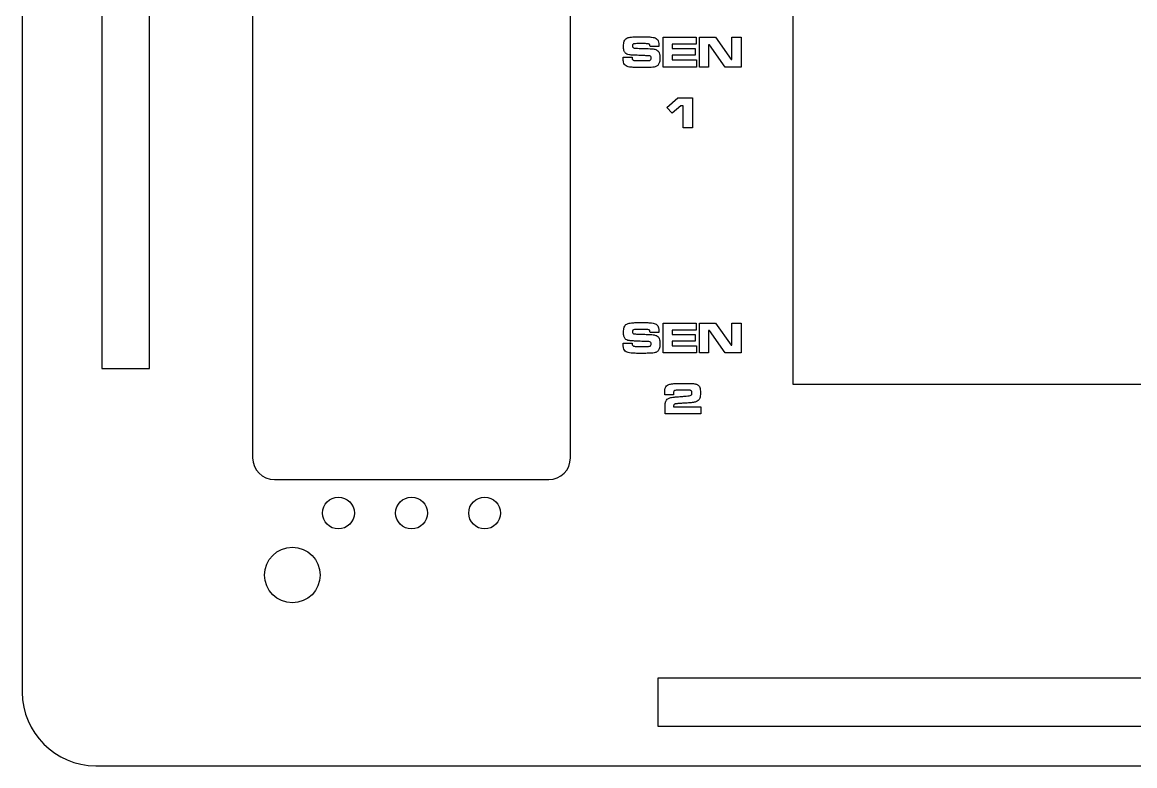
# Model space of a CAD drawing. Extents: x -139 to 87, y -93 to 92.
# Drawn here: x -139.1 to -69, y -90.3 to -43.5 of the extents above; entities that cross this region are included whole.
import ezdxf

# ---------------------------------------------------------------- set-up
doc = ezdxf.new("R2010")
doc.units = 0
doc.header["$MEASUREMENT"] = 0
doc.layers.add('LAYER_1', color=7, linetype='CONTINUOUS')

msp = doc.modelspace()

# ---------------------------------------------------------------- linework, layer by layer
at = {"layer": 'LAYER_1', "color": 250}
for points in [[(-90.5533, -66.2641), (-37.5533, -66.2641), (-37.5533, -27.2641), (-90.5533, -27.2641), (-90.5533, -66.2641)], [(-99.0534, -87.7642), (-39.0534, -87.7642), (-39.0534, -84.7642), (-99.0534, -84.7642), (-99.0534, -87.7642)]]:
    msp.add_lwpolyline(points, close=True, dxfattribs=at)
for centre, major_axis in [((-119.1533, -74.3641), (0, 1)), ((-114.5533, -74.3641), (0, 1)), ((-109.9533, -74.3641), (0, 1)), ((-122.0533, -78.2641), (0, 1.75))]:
    msp.add_ellipse(centre, major_axis=major_axis, ratio=1, dxfattribs=at)
for points, knots in [([(-134.4311, -0.2641), (-134.4311, -0.2641), (-3.6755, -0.2641), (-3.6755, -0.2641), (-3.6755, -0.2641), (-1.1332, -0.2641), (0.9467, -2.344), (0.9467, -4.8863), (0.9467, -4.8863), (0.9467, -4.8863), (0.9467, -85.6418), (0.9467, -85.6418), (0.9467, -85.6418), (0.9467, -88.1842), (-1.1332, -90.2641), (-3.6755, -90.2641), (-3.6755, -90.2641), (-3.6755, -90.2641), (-134.4311, -90.2641), (-134.4311, -90.2641), (-134.4311, -90.2641), (-136.9734, -90.2641), (-139.0533, -88.1842), (-139.0533, -85.6418), (-139.0533, -85.6418), (-139.0533, -85.6418), (-139.0533, -4.8863), (-139.0533, -4.8863), (-139.0533, -4.8863), (-139.0533, -2.344), (-136.9734, -0.2641), (-134.4311, -0.2641)], [0, 0, 0, 0, 0.1111111, 0.1111111, 0.1111111, 0.1111111, 0.2222222, 0.2222222, 0.2222222, 0.2222222, 0.3333333, 0.3333333, 0.3333333, 0.3333333, 0.4444444, 0.4444444, 0.4444444, 0.4444444, 0.5555556, 0.5555556, 0.5555556, 0.5555556, 0.6666667, 0.6666667, 0.6666667, 0.6666667, 0.7777778, 0.7777778, 0.7777778, 0.7777778, 1, 1, 1, 1]), ([(-123.186, -22.2641), (-123.186, -22.2641), (-105.9207, -22.2641), (-105.9207, -22.2641), (-105.9207, -22.2641), (-105.1686, -22.2641), (-104.5533, -22.8794), (-104.5533, -23.6315), (-104.5533, -23.6315), (-104.5533, -23.6315), (-104.5533, -70.8967), (-104.5533, -70.8967), (-104.5533, -70.8967), (-104.5533, -71.6488), (-105.1686, -72.2641), (-105.9207, -72.2641), (-105.9207, -72.2641), (-105.9207, -72.2641), (-123.186, -72.2641), (-123.186, -72.2641), (-123.186, -72.2641), (-123.938, -72.2641), (-124.5533, -71.6488), (-124.5533, -70.8967), (-124.5533, -70.8967), (-124.5533, -70.8967), (-124.5533, -23.6315), (-124.5533, -23.6315), (-124.5533, -23.6315), (-124.5533, -22.8794), (-123.938, -22.2641), (-123.186, -22.2641)], [0, 0, 0, 0, 0.1111111, 0.1111111, 0.1111111, 0.1111111, 0.2222222, 0.2222222, 0.2222222, 0.2222222, 0.3333333, 0.3333333, 0.3333333, 0.3333333, 0.4444444, 0.4444444, 0.4444444, 0.4444444, 0.5555556, 0.5555556, 0.5555556, 0.5555556, 0.6666667, 0.6666667, 0.6666667, 0.6666667, 0.7777778, 0.7777778, 0.7777778, 0.7777778, 1, 1, 1, 1]), ([(-134.0533, -65.2643), (-134.0533, -65.2643), (-134.0533, -25.2643), (-134.0533, -25.2643), (-134.0533, -25.2643), (-134.0533, -25.2643), (-131.0533, -25.2643), (-131.0533, -25.2643), (-131.0533, -25.2643), (-131.0533, -25.2643), (-131.0533, -65.2643), (-131.0533, -65.2643), (-131.0533, -65.2643), (-131.0533, -65.2643), (-134.0533, -65.2643), (-134.0533, -65.2643)], [0, 0, 0, 0, 0.2, 0.2, 0.2, 0.2, 0.4, 0.4, 0.4, 0.4, 0.6, 0.6, 0.6, 0.6, 1, 1, 1, 1]), ([(-101.2278, -45.6837), (-101.2278, -45.6837), (-101.2278, -45.774), (-101.2278, -45.774), (-101.2278, -45.774), (-101.2283, -45.8624), (-101.2226, -45.9363), (-101.2109, -45.9951), (-101.2109, -45.9951), (-101.199, -46.0534), (-101.1797, -46.1014), (-101.1523, -46.139), (-101.1523, -46.139), (-101.125, -46.1766), (-101.0878, -46.2086), (-101.0411, -46.234), (-101.0411, -46.234), (-101.0076, -46.2528), (-100.9666, -46.2688), (-100.9171, -46.282), (-100.9171, -46.282), (-100.8676, -46.2952), (-100.8069, -46.3055), (-100.7347, -46.3135), (-100.7347, -46.3135), (-100.662, -46.321), (-100.5744, -46.3272), (-100.4721, -46.3304), (-100.4721, -46.3304), (-100.3694, -46.3337), (-100.2477, -46.3356), (-100.1077, -46.3356), (-100.1077, -46.3356), (-99.9624, -46.3356), (-99.8375, -46.3347), (-99.7329, -46.3323), (-99.7329, -46.3323), (-99.6278, -46.33), (-99.5391, -46.3262), (-99.4674, -46.321), (-99.4674, -46.321), (-99.3953, -46.3159), (-99.3359, -46.3093), (-99.2892, -46.3013), (-99.2892, -46.3013), (-99.243, -46.2928), (-99.2053, -46.2825), (-99.177, -46.2707), (-99.177, -46.2707), (-99.1157, -46.2467), (-99.0663, -46.2114), (-99.0285, -46.1653), (-99.0285, -46.1653), (-98.9908, -46.1193), (-98.963, -46.06), (-98.9455, -45.9866), (-98.9455, -45.9866), (-98.9281, -45.9132), (-98.9192, -45.8234), (-98.9197, -45.7176), (-98.9197, -45.7176), (-98.9192, -45.6277), (-98.9253, -45.5525), (-98.938, -45.4908), (-98.938, -45.4908), (-98.9502, -45.4297), (-98.9706, -45.3789), (-98.9983, -45.3384), (-98.9983, -45.3384), (-99.0262, -45.298), (-99.063, -45.2646), (-99.1092, -45.2378), (-99.1092, -45.2378), (-99.1322, -45.2237), (-99.1577, -45.2114), (-99.1851, -45.2016), (-99.1851, -45.2016), (-99.2128, -45.1912), (-99.2463, -45.1828), (-99.2859, -45.1752), (-99.2859, -45.1752), (-99.3256, -45.1682), (-99.375, -45.1621), (-99.4339, -45.1569), (-99.4339, -45.1569), (-99.4934, -45.1522), (-99.5659, -45.1475), (-99.6522, -45.1437), (-99.6522, -45.1437), (-99.7385, -45.1399), (-99.8423, -45.1367), (-99.9634, -45.1334), (-99.9634, -45.1334), (-100.0662, -45.1305), (-100.1539, -45.1277), (-100.226, -45.1254), (-100.226, -45.1254), (-100.2981, -45.1225), (-100.3575, -45.1202), (-100.4046, -45.1174), (-100.4046, -45.1174), (-100.4518, -45.115), (-100.4886, -45.1122), (-100.5155, -45.1089), (-100.5155, -45.1089), (-100.5424, -45.1061), (-100.5621, -45.1028), (-100.5744, -45.0995), (-100.5744, -45.0995), (-100.6013, -45.091), (-100.621, -45.0774), (-100.6343, -45.0576), (-100.6343, -45.0576), (-100.647, -45.0384), (-100.6536, -45.0115), (-100.6536, -44.9781), (-100.6536, -44.9781), (-100.6541, -44.9504), (-100.6517, -44.9278), (-100.6456, -44.9095), (-100.6456, -44.9095), (-100.6399, -44.8911), (-100.6276, -44.8765), (-100.6088, -44.8657), (-100.6088, -44.8657), (-100.59, -44.8549), (-100.5617, -44.8464), (-100.5235, -44.8413), (-100.5235, -44.8413), (-100.4853, -44.8361), (-100.4344, -44.8323), (-100.3703, -44.8309), (-100.3703, -44.8309), (-100.3066, -44.829), (-100.2264, -44.8286), (-100.1303, -44.8286), (-100.1303, -44.8286), (-100.044, -44.8286), (-99.9715, -44.8286), (-99.912, -44.8295), (-99.912, -44.8295), (-99.8526, -44.83), (-99.8036, -44.8309), (-99.7649, -44.8328), (-99.7649, -44.8328), (-99.7267, -44.8347), (-99.6961, -44.837), (-99.673, -44.8399), (-99.673, -44.8399), (-99.6503, -44.8431), (-99.6325, -44.8474), (-99.6193, -44.8526), (-99.6193, -44.8526), (-99.6065, -44.8573), (-99.5957, -44.8634), (-99.5872, -44.8709), (-99.5872, -44.8709), (-99.5769, -44.8798), (-99.5688, -44.8897), (-99.5631, -44.9005), (-99.5631, -44.9005), (-99.557, -44.9118), (-99.5528, -44.9264), (-99.55, -44.9443), (-99.55, -44.9443), (-99.5471, -44.9626), (-99.5457, -44.9871), (-99.5448, -45.0177), (-99.5448, -45.0177), (-99.5448, -45.0177), (-98.9903, -45.0177), (-98.9903, -45.0177), (-98.9903, -45.0177), (-98.9889, -44.9984), (-98.988, -44.981), (-98.988, -44.9645), (-98.988, -44.9645), (-98.9875, -44.9476), (-98.9875, -44.9363), (-98.9875, -44.9302), (-98.9875, -44.9302), (-98.9875, -44.8535), (-98.9932, -44.7876), (-99.005, -44.7331), (-99.005, -44.7331), (-99.0172, -44.6785), (-99.0356, -44.6324), (-99.0611, -44.5948), (-99.0611, -44.5948), (-99.0865, -44.5572), (-99.1195, -44.5261), (-99.1601, -44.5012), (-99.1601, -44.5012), (-99.1931, -44.4814), (-99.2327, -44.465), (-99.2775, -44.4513), (-99.2775, -44.4513), (-99.3227, -44.4382), (-99.3783, -44.4273), (-99.4435, -44.4193), (-99.4435, -44.4193), (-99.5089, -44.4114), (-99.5886, -44.4057), (-99.6829, -44.4019), (-99.6829, -44.4019), (-99.7767, -44.3982), (-99.8889, -44.3968), (-100.02, -44.3968), (-100.02, -44.3968), (-100.1558, -44.3968), (-100.2726, -44.3977), (-100.3708, -44.3991), (-100.3708, -44.3991), (-100.4693, -44.401), (-100.5527, -44.4038), (-100.6215, -44.4076), (-100.6215, -44.4076), (-100.6904, -44.4118), (-100.7488, -44.4175), (-100.7959, -44.425), (-100.7959, -44.425), (-100.8435, -44.432), (-100.8846, -44.4415), (-100.9185, -44.4523), (-100.9185, -44.4523), (-100.9525, -44.4636), (-100.9841, -44.4767), (-101.0128, -44.4927), (-101.0128, -44.4927), (-101.0793, -44.5289), (-101.1288, -44.5906), (-101.1618, -44.6766), (-101.1618, -44.6766), (-101.1943, -44.7627), (-101.2109, -44.8751), (-101.2109, -45.0148), (-101.2109, -45.0148), (-101.2109, -45.1089), (-101.2024, -45.1875), (-101.1849, -45.2514), (-101.1849, -45.2514), (-101.168, -45.3154), (-101.1415, -45.3681), (-101.1061, -45.4099), (-101.1061, -45.4099), (-101.0784, -45.4419), (-101.0435, -45.4678), (-101.002, -45.488), (-101.002, -45.488), (-100.96, -45.5082), (-100.9077, -45.5238), (-100.8445, -45.5341), (-100.8445, -45.5341), (-100.7818, -45.5445), (-100.705, -45.5511), (-100.614, -45.5539), (-100.614, -45.5539), (-100.5933, -45.5539), (-100.5603, -45.5548), (-100.5145, -45.5567), (-100.5145, -45.5567), (-100.4688, -45.5581), (-100.4151, -45.5605), (-100.3533, -45.5633), (-100.3533, -45.5633), (-100.2911, -45.5666), (-100.2255, -45.5699), (-100.1558, -45.5736), (-100.1558, -45.5736), (-100.0878, -45.5765), (-100.0242, -45.5793), (-99.9638, -45.5816), (-99.9638, -45.5816), (-99.9031, -45.5844), (-99.8507, -45.5863), (-99.8055, -45.5882), (-99.8055, -45.5882), (-99.7607, -45.5896), (-99.7272, -45.5906), (-99.7059, -45.5906), (-99.7059, -45.5906), (-99.6452, -45.591), (-99.598, -45.5957), (-99.565, -45.6042), (-99.565, -45.6042), (-99.5316, -45.6127), (-99.5085, -45.6268), (-99.4953, -45.6475), (-99.4953, -45.6475), (-99.4825, -45.6682), (-99.4764, -45.6973), (-99.4768, -45.7345), (-99.4768, -45.7345), (-99.4768, -45.7735), (-99.4816, -45.8046), (-99.492, -45.8272), (-99.492, -45.8272), (-99.5023, -45.8497), (-99.5179, -45.8662), (-99.5391, -45.8756), (-99.5391, -45.8756), (-99.5495, -45.8803), (-99.5612, -45.8841), (-99.5755, -45.8869), (-99.5755, -45.8869), (-99.5896, -45.8902), (-99.6084, -45.8925), (-99.632, -45.8944), (-99.632, -45.8944), (-99.6555, -45.8963), (-99.6867, -45.8977), (-99.7258, -45.8987), (-99.7258, -45.8987), (-99.7645, -45.8996), (-99.814, -45.9001), (-99.8738, -45.9005), (-99.8738, -45.9005), (-99.9337, -45.901), (-100.0067, -45.901), (-100.0935, -45.901), (-100.0935, -45.901), (-100.1741, -45.901), (-100.2421, -45.9005), (-100.2977, -45.9001), (-100.2977, -45.9001), (-100.3537, -45.8996), (-100.3995, -45.8987), (-100.4358, -45.8968), (-100.4358, -45.8968), (-100.4726, -45.8954), (-100.5018, -45.893), (-100.5239, -45.8902), (-100.5239, -45.8902), (-100.5466, -45.8869), (-100.5645, -45.8831), (-100.5781, -45.8784), (-100.5781, -45.8784), (-100.5919, -45.8737), (-100.6036, -45.8681), (-100.614, -45.8615), (-100.614, -45.8615), (-100.6291, -45.8526), (-100.6404, -45.8413), (-100.6489, -45.8281), (-100.6489, -45.8281), (-100.6569, -45.8145), (-100.6625, -45.7966), (-100.6658, -45.7735), (-100.6658, -45.7735), (-100.6691, -45.751), (-100.6705, -45.7209), (-100.6705, -45.6837), (-100.6705, -45.6837), (-100.6705, -45.6837), (-101.2278, -45.6837), (-101.2278, -45.6837)], [0, 0, 0, 0, 0.0111111, 0.0111111, 0.0111111, 0.0111111, 0.0222222, 0.0222222, 0.0222222, 0.0222222, 0.0333333, 0.0333333, 0.0333333, 0.0333333, 0.0444444, 0.0444444, 0.0444444, 0.0444444, 0.0555556, 0.0555556, 0.0555556, 0.0555556, 0.0666667, 0.0666667, 0.0666667, 0.0666667, 0.0777778, 0.0777778, 0.0777778, 0.0777778, 0.0888889, 0.0888889, 0.0888889, 0.0888889, 0.1, 0.1, 0.1, 0.1, 0.1111111, 0.1111111, 0.1111111, 0.1111111, 0.1222222, 0.1222222, 0.1222222, 0.1222222, 0.1333333, 0.1333333, 0.1333333, 0.1333333, 0.1444444, 0.1444444, 0.1444444, 0.1444444, 0.1555556, 0.1555556, 0.1555556, 0.1555556, 0.1666667, 0.1666667, 0.1666667, 0.1666667, 0.1777778, 0.1777778, 0.1777778, 0.1777778, 0.1888889, 0.1888889, 0.1888889, 0.1888889, 0.2, 0.2, 0.2, 0.2, 0.2111111, 0.2111111, 0.2111111, 0.2111111, 0.2222222, 0.2222222, 0.2222222, 0.2222222, 0.2333333, 0.2333333, 0.2333333, 0.2333333, 0.2444444, 0.2444444, 0.2444444, 0.2444444, 0.2555556, 0.2555556, 0.2555556, 0.2555556, 0.2666667, 0.2666667, 0.2666667, 0.2666667, 0.2777778, 0.2777778, 0.2777778, 0.2777778, 0.2888889, 0.2888889, 0.2888889, 0.2888889, 0.3, 0.3, 0.3, 0.3, 0.3111111, 0.3111111, 0.3111111, 0.3111111, 0.3222222, 0.3222222, 0.3222222, 0.3222222, 0.3333333, 0.3333333, 0.3333333, 0.3333333, 0.3444444, 0.3444444, 0.3444444, 0.3444444, 0.3555556, 0.3555556, 0.3555556, 0.3555556, 0.3666667, 0.3666667, 0.3666667, 0.3666667, 0.3777778, 0.3777778, 0.3777778, 0.3777778, 0.3888889, 0.3888889, 0.3888889, 0.3888889, 0.4, 0.4, 0.4, 0.4, 0.4111111, 0.4111111, 0.4111111, 0.4111111, 0.4222222, 0.4222222, 0.4222222, 0.4222222, 0.4333333, 0.4333333, 0.4333333, 0.4333333, 0.4444444, 0.4444444, 0.4444444, 0.4444444, 0.4555556, 0.4555556, 0.4555556, 0.4555556, 0.4666667, 0.4666667, 0.4666667, 0.4666667, 0.4777778, 0.4777778, 0.4777778, 0.4777778, 0.4888889, 0.4888889, 0.4888889, 0.4888889, 0.5, 0.5, 0.5, 0.5, 0.5111111, 0.5111111, 0.5111111, 0.5111111, 0.5222222, 0.5222222, 0.5222222, 0.5222222, 0.5333333, 0.5333333, 0.5333333, 0.5333333, 0.5444444, 0.5444444, 0.5444444, 0.5444444, 0.5555556, 0.5555556, 0.5555556, 0.5555556, 0.5666667, 0.5666667, 0.5666667, 0.5666667, 0.5777778, 0.5777778, 0.5777778, 0.5777778, 0.5888889, 0.5888889, 0.5888889, 0.5888889, 0.6, 0.6, 0.6, 0.6, 0.6111111, 0.6111111, 0.6111111, 0.6111111, 0.6222222, 0.6222222, 0.6222222, 0.6222222, 0.6333333, 0.6333333, 0.6333333, 0.6333333, 0.6444444, 0.6444444, 0.6444444, 0.6444444, 0.6555556, 0.6555556, 0.6555556, 0.6555556, 0.6666667, 0.6666667, 0.6666667, 0.6666667, 0.6777778, 0.6777778, 0.6777778, 0.6777778, 0.6888889, 0.6888889, 0.6888889, 0.6888889, 0.7, 0.7, 0.7, 0.7, 0.7111111, 0.7111111, 0.7111111, 0.7111111, 0.7222222, 0.7222222, 0.7222222, 0.7222222, 0.7333333, 0.7333333, 0.7333333, 0.7333333, 0.7444444, 0.7444444, 0.7444444, 0.7444444, 0.7555556, 0.7555556, 0.7555556, 0.7555556, 0.7666667, 0.7666667, 0.7666667, 0.7666667, 0.7777778, 0.7777778, 0.7777778, 0.7777778, 0.7888889, 0.7888889, 0.7888889, 0.7888889, 0.8, 0.8, 0.8, 0.8, 0.8111111, 0.8111111, 0.8111111, 0.8111111, 0.8222222, 0.8222222, 0.8222222, 0.8222222, 0.8333333, 0.8333333, 0.8333333, 0.8333333, 0.8444444, 0.8444444, 0.8444444, 0.8444444, 0.8555556, 0.8555556, 0.8555556, 0.8555556, 0.8666667, 0.8666667, 0.8666667, 0.8666667, 0.8777778, 0.8777778, 0.8777778, 0.8777778, 0.8888889, 0.8888889, 0.8888889, 0.8888889, 0.9, 0.9, 0.9, 0.9, 0.9111111, 0.9111111, 0.9111111, 0.9111111, 0.9222222, 0.9222222, 0.9222222, 0.9222222, 0.9333333, 0.9333333, 0.9333333, 0.9333333, 0.9444444, 0.9444444, 0.9444444, 0.9444444, 0.9555556, 0.9555556, 0.9555556, 0.9555556, 0.9666667, 0.9666667, 0.9666667, 0.9666667, 0.9777778, 0.9777778, 0.9777778, 0.9777778, 1, 1, 1, 1]), ([(-98.7188, -44.425), (-98.7188, -44.425), (-98.7188, -46.3074), (-98.7188, -46.3074), (-98.7188, -46.3074), (-98.7188, -46.3074), (-96.6199, -46.3074), (-96.6199, -46.3074), (-96.6199, -46.3074), (-96.6199, -46.3074), (-96.6199, -45.8558), (-96.6199, -45.8558), (-96.6199, -45.8558), (-96.6199, -45.8558), (-98.153, -45.8558), (-98.153, -45.8558), (-98.153, -45.8558), (-98.153, -45.8558), (-98.153, -45.5567), (-98.153, -45.5567), (-98.153, -45.5567), (-98.153, -45.5567), (-96.7076, -45.5567), (-96.7076, -45.5567), (-96.7076, -45.5567), (-96.7076, -45.5567), (-96.7076, -45.1418), (-96.7076, -45.1418), (-96.7076, -45.1418), (-96.7076, -45.1418), (-98.153, -45.1418), (-98.153, -45.1418), (-98.153, -45.1418), (-98.153, -45.1418), (-98.153, -44.8681), (-98.153, -44.8681), (-98.153, -44.8681), (-98.153, -44.8681), (-96.6312, -44.8681), (-96.6312, -44.8681), (-96.6312, -44.8681), (-96.6312, -44.8681), (-96.6312, -44.425), (-96.6312, -44.425), (-96.6312, -44.425), (-96.6312, -44.425), (-98.7188, -44.425), (-98.7188, -44.425)], [0, 0, 0, 0, 0.0769231, 0.0769231, 0.0769231, 0.0769231, 0.1538462, 0.1538462, 0.1538462, 0.1538462, 0.2307692, 0.2307692, 0.2307692, 0.2307692, 0.3076923, 0.3076923, 0.3076923, 0.3076923, 0.3846154, 0.3846154, 0.3846154, 0.3846154, 0.4615385, 0.4615385, 0.4615385, 0.4615385, 0.5384615, 0.5384615, 0.5384615, 0.5384615, 0.6153846, 0.6153846, 0.6153846, 0.6153846, 0.6923077, 0.6923077, 0.6923077, 0.6923077, 0.7692308, 0.7692308, 0.7692308, 0.7692308, 0.8461538, 0.8461538, 0.8461538, 0.8461538, 1, 1, 1, 1]), ([(-96.4389, -44.425), (-96.4389, -44.425), (-96.4389, -46.3074), (-96.4389, -46.3074), (-96.4389, -46.3074), (-96.4389, -46.3074), (-95.8533, -46.3074), (-95.8533, -46.3074), (-95.8533, -46.3074), (-95.8533, -46.3074), (-95.8675, -44.9048), (-95.8675, -44.9048), (-95.8675, -44.9048), (-95.8675, -44.9048), (-95.8052, -44.9048), (-95.8052, -44.9048), (-95.8052, -44.9048), (-95.8052, -44.9048), (-94.8124, -46.3074), (-94.8124, -46.3074), (-94.8124, -46.3074), (-94.8124, -46.3074), (-93.8139, -46.3074), (-93.8139, -46.3074), (-93.8139, -46.3074), (-93.8139, -46.3074), (-93.8139, -44.425), (-93.8139, -44.425), (-93.8139, -44.425), (-93.8139, -44.425), (-94.3994, -44.425), (-94.3994, -44.425), (-94.3994, -44.425), (-94.3994, -44.425), (-94.3852, -45.8276), (-94.3852, -45.8276), (-94.3852, -45.8276), (-94.3852, -45.8276), (-94.4446, -45.8276), (-94.4446, -45.8276), (-94.4446, -45.8276), (-94.4446, -45.8276), (-95.4319, -44.425), (-95.4319, -44.425), (-95.4319, -44.425), (-95.4319, -44.425), (-96.4389, -44.425), (-96.4389, -44.425)], [0, 0, 0, 0, 0.0769231, 0.0769231, 0.0769231, 0.0769231, 0.1538462, 0.1538462, 0.1538462, 0.1538462, 0.2307692, 0.2307692, 0.2307692, 0.2307692, 0.3076923, 0.3076923, 0.3076923, 0.3076923, 0.3846154, 0.3846154, 0.3846154, 0.3846154, 0.4615385, 0.4615385, 0.4615385, 0.4615385, 0.5384615, 0.5384615, 0.5384615, 0.5384615, 0.6153846, 0.6153846, 0.6153846, 0.6153846, 0.6923077, 0.6923077, 0.6923077, 0.6923077, 0.7692308, 0.7692308, 0.7692308, 0.7692308, 0.8461538, 0.8461538, 0.8461538, 0.8461538, 1, 1, 1, 1]), ([(-97.7867, -48.2491), (-97.7867, -48.2491), (-98.4769, -48.8389), (-98.4769, -48.8389), (-98.4769, -48.8389), (-98.4769, -48.8389), (-98.1601, -49.2086), (-98.1601, -49.2086), (-98.1601, -49.2086), (-98.1601, -49.2086), (-97.6028, -48.7402), (-97.6028, -48.7402), (-97.6028, -48.7402), (-97.6028, -48.7402), (-97.453, -48.7402), (-97.453, -48.7402), (-97.453, -48.7402), (-97.453, -48.7402), (-97.453, -50.1315), (-97.453, -50.1315), (-97.453, -50.1315), (-97.453, -50.1315), (-96.8787, -50.1315), (-96.8787, -50.1315), (-96.8787, -50.1315), (-96.8787, -50.1315), (-96.8787, -48.2491), (-96.8787, -48.2491), (-96.8787, -48.2491), (-96.8787, -48.2491), (-97.7867, -48.2491), (-97.7867, -48.2491)], [0, 0, 0, 0, 0.1111111, 0.1111111, 0.1111111, 0.1111111, 0.2222222, 0.2222222, 0.2222222, 0.2222222, 0.3333333, 0.3333333, 0.3333333, 0.3333333, 0.4444444, 0.4444444, 0.4444444, 0.4444444, 0.5555556, 0.5555556, 0.5555556, 0.5555556, 0.6666667, 0.6666667, 0.6666667, 0.6666667, 0.7777778, 0.7777778, 0.7777778, 0.7777778, 1, 1, 1, 1]), ([(-101.2278, -63.6667), (-101.2278, -63.6667), (-101.2278, -63.757), (-101.2278, -63.757), (-101.2278, -63.757), (-101.2283, -63.8454), (-101.2226, -63.9193), (-101.2109, -63.9781), (-101.2109, -63.9781), (-101.199, -64.0364), (-101.1797, -64.0844), (-101.1523, -64.122), (-101.1523, -64.122), (-101.125, -64.1596), (-101.0878, -64.1916), (-101.0411, -64.217), (-101.0411, -64.217), (-101.0076, -64.2358), (-100.9666, -64.2518), (-100.9171, -64.265), (-100.9171, -64.265), (-100.8676, -64.2782), (-100.8069, -64.2885), (-100.7347, -64.2965), (-100.7347, -64.2965), (-100.662, -64.304), (-100.5744, -64.3102), (-100.4721, -64.3134), (-100.4721, -64.3134), (-100.3694, -64.3167), (-100.2477, -64.3186), (-100.1077, -64.3186), (-100.1077, -64.3186), (-99.9624, -64.3186), (-99.8375, -64.3177), (-99.7329, -64.3153), (-99.7329, -64.3153), (-99.6278, -64.313), (-99.5391, -64.3092), (-99.4674, -64.304), (-99.4674, -64.304), (-99.3953, -64.2989), (-99.3359, -64.2923), (-99.2892, -64.2843), (-99.2892, -64.2843), (-99.243, -64.2758), (-99.2053, -64.2655), (-99.177, -64.2537), (-99.177, -64.2537), (-99.1157, -64.2297), (-99.0663, -64.1944), (-99.0285, -64.1483), (-99.0285, -64.1483), (-98.9908, -64.1023), (-98.963, -64.043), (-98.9455, -63.9696), (-98.9455, -63.9696), (-98.9281, -63.8962), (-98.9192, -63.8064), (-98.9197, -63.7006), (-98.9197, -63.7006), (-98.9192, -63.6107), (-98.9253, -63.5355), (-98.938, -63.4738), (-98.938, -63.4738), (-98.9502, -63.4127), (-98.9706, -63.3619), (-98.9983, -63.3214), (-98.9983, -63.3214), (-99.0262, -63.281), (-99.063, -63.2476), (-99.1092, -63.2208), (-99.1092, -63.2208), (-99.1322, -63.2067), (-99.1577, -63.1944), (-99.1851, -63.1846), (-99.1851, -63.1846), (-99.2128, -63.1742), (-99.2463, -63.1658), (-99.2859, -63.1582), (-99.2859, -63.1582), (-99.3256, -63.1512), (-99.375, -63.1451), (-99.4339, -63.1399), (-99.4339, -63.1399), (-99.4934, -63.1352), (-99.5659, -63.1305), (-99.6522, -63.1267), (-99.6522, -63.1267), (-99.7385, -63.1229), (-99.8423, -63.1197), (-99.9634, -63.1164), (-99.9634, -63.1164), (-100.0662, -63.1135), (-100.1539, -63.1107), (-100.226, -63.1084), (-100.226, -63.1084), (-100.2981, -63.1055), (-100.3575, -63.1032), (-100.4046, -63.1004), (-100.4046, -63.1004), (-100.4518, -63.098), (-100.4886, -63.0952), (-100.5155, -63.0919), (-100.5155, -63.0919), (-100.5424, -63.0891), (-100.5621, -63.0858), (-100.5744, -63.0825), (-100.5744, -63.0825), (-100.6013, -63.074), (-100.621, -63.0604), (-100.6343, -63.0406), (-100.6343, -63.0406), (-100.647, -63.0214), (-100.6536, -62.9945), (-100.6536, -62.9611), (-100.6536, -62.9611), (-100.6541, -62.9334), (-100.6517, -62.9108), (-100.6456, -62.8925), (-100.6456, -62.8925), (-100.6399, -62.8741), (-100.6276, -62.8595), (-100.6088, -62.8487), (-100.6088, -62.8487), (-100.59, -62.8379), (-100.5617, -62.8294), (-100.5235, -62.8243), (-100.5235, -62.8243), (-100.4853, -62.8191), (-100.4344, -62.8153), (-100.3703, -62.8139), (-100.3703, -62.8139), (-100.3066, -62.812), (-100.2264, -62.8116), (-100.1303, -62.8116), (-100.1303, -62.8116), (-100.044, -62.8116), (-99.9715, -62.8116), (-99.912, -62.8125), (-99.912, -62.8125), (-99.8526, -62.813), (-99.8036, -62.8139), (-99.7649, -62.8158), (-99.7649, -62.8158), (-99.7267, -62.8177), (-99.6961, -62.82), (-99.673, -62.8229), (-99.673, -62.8229), (-99.6503, -62.8261), (-99.6325, -62.8304), (-99.6193, -62.8356), (-99.6193, -62.8356), (-99.6065, -62.8403), (-99.5957, -62.8464), (-99.5872, -62.8539), (-99.5872, -62.8539), (-99.5769, -62.8628), (-99.5688, -62.8727), (-99.5631, -62.8835), (-99.5631, -62.8835), (-99.557, -62.8948), (-99.5528, -62.9094), (-99.55, -62.9273), (-99.55, -62.9273), (-99.5471, -62.9456), (-99.5457, -62.9701), (-99.5448, -63.0007), (-99.5448, -63.0007), (-99.5448, -63.0007), (-98.9903, -63.0007), (-98.9903, -63.0007), (-98.9903, -63.0007), (-98.9889, -62.9814), (-98.988, -62.964), (-98.988, -62.9475), (-98.988, -62.9475), (-98.9875, -62.9306), (-98.9875, -62.9193), (-98.9875, -62.9132), (-98.9875, -62.9132), (-98.9875, -62.8365), (-98.9932, -62.7706), (-99.005, -62.7161), (-99.005, -62.7161), (-99.0172, -62.6615), (-99.0356, -62.6154), (-99.0611, -62.5778), (-99.0611, -62.5778), (-99.0865, -62.5402), (-99.1195, -62.5091), (-99.1601, -62.4842), (-99.1601, -62.4842), (-99.1931, -62.4644), (-99.2327, -62.448), (-99.2775, -62.4343), (-99.2775, -62.4343), (-99.3227, -62.4212), (-99.3783, -62.4103), (-99.4435, -62.4023), (-99.4435, -62.4023), (-99.5089, -62.3944), (-99.5886, -62.3887), (-99.6829, -62.3849), (-99.6829, -62.3849), (-99.7767, -62.3812), (-99.8889, -62.3798), (-100.02, -62.3798), (-100.02, -62.3798), (-100.1558, -62.3798), (-100.2726, -62.3807), (-100.3708, -62.3821), (-100.3708, -62.3821), (-100.4693, -62.384), (-100.5527, -62.3868), (-100.6215, -62.3906), (-100.6215, -62.3906), (-100.6904, -62.3948), (-100.7488, -62.4005), (-100.7959, -62.408), (-100.7959, -62.408), (-100.8435, -62.415), (-100.8846, -62.4245), (-100.9185, -62.4353), (-100.9185, -62.4353), (-100.9525, -62.4466), (-100.9841, -62.4597), (-101.0128, -62.4757), (-101.0128, -62.4757), (-101.0793, -62.5119), (-101.1288, -62.5736), (-101.1618, -62.6596), (-101.1618, -62.6596), (-101.1943, -62.7457), (-101.2109, -62.8581), (-101.2109, -62.9978), (-101.2109, -62.9978), (-101.2109, -63.0919), (-101.2024, -63.1705), (-101.1849, -63.2344), (-101.1849, -63.2344), (-101.168, -63.2984), (-101.1415, -63.3511), (-101.1061, -63.3929), (-101.1061, -63.3929), (-101.0784, -63.4249), (-101.0435, -63.4508), (-101.002, -63.471), (-101.002, -63.471), (-100.96, -63.4912), (-100.9077, -63.5068), (-100.8445, -63.5171), (-100.8445, -63.5171), (-100.7818, -63.5275), (-100.705, -63.5341), (-100.614, -63.5369), (-100.614, -63.5369), (-100.5933, -63.5369), (-100.5603, -63.5378), (-100.5145, -63.5397), (-100.5145, -63.5397), (-100.4688, -63.5411), (-100.4151, -63.5435), (-100.3533, -63.5463), (-100.3533, -63.5463), (-100.2911, -63.5496), (-100.2255, -63.5529), (-100.1558, -63.5566), (-100.1558, -63.5566), (-100.0878, -63.5595), (-100.0242, -63.5623), (-99.9638, -63.5646), (-99.9638, -63.5646), (-99.9031, -63.5674), (-99.8507, -63.5693), (-99.8055, -63.5712), (-99.8055, -63.5712), (-99.7607, -63.5726), (-99.7272, -63.5736), (-99.7059, -63.5736), (-99.7059, -63.5736), (-99.6452, -63.574), (-99.598, -63.5787), (-99.565, -63.5872), (-99.565, -63.5872), (-99.5316, -63.5957), (-99.5085, -63.6098), (-99.4953, -63.6305), (-99.4953, -63.6305), (-99.4825, -63.6512), (-99.4764, -63.6803), (-99.4768, -63.7175), (-99.4768, -63.7175), (-99.4768, -63.7565), (-99.4816, -63.7876), (-99.492, -63.8102), (-99.492, -63.8102), (-99.5023, -63.8327), (-99.5179, -63.8492), (-99.5391, -63.8586), (-99.5391, -63.8586), (-99.5495, -63.8633), (-99.5612, -63.8671), (-99.5755, -63.8699), (-99.5755, -63.8699), (-99.5896, -63.8732), (-99.6084, -63.8755), (-99.632, -63.8774), (-99.632, -63.8774), (-99.6555, -63.8793), (-99.6867, -63.8807), (-99.7258, -63.8817), (-99.7258, -63.8817), (-99.7645, -63.8826), (-99.814, -63.8831), (-99.8738, -63.8835), (-99.8738, -63.8835), (-99.9337, -63.884), (-100.0067, -63.884), (-100.0935, -63.884), (-100.0935, -63.884), (-100.1741, -63.884), (-100.2421, -63.8835), (-100.2977, -63.8831), (-100.2977, -63.8831), (-100.3537, -63.8826), (-100.3995, -63.8817), (-100.4358, -63.8798), (-100.4358, -63.8798), (-100.4726, -63.8784), (-100.5018, -63.876), (-100.5239, -63.8732), (-100.5239, -63.8732), (-100.5466, -63.8699), (-100.5645, -63.8661), (-100.5781, -63.8614), (-100.5781, -63.8614), (-100.5919, -63.8567), (-100.6036, -63.8511), (-100.614, -63.8445), (-100.614, -63.8445), (-100.6291, -63.8356), (-100.6404, -63.8243), (-100.6489, -63.8111), (-100.6489, -63.8111), (-100.6569, -63.7975), (-100.6625, -63.7796), (-100.6658, -63.7565), (-100.6658, -63.7565), (-100.6691, -63.734), (-100.6705, -63.7039), (-100.6705, -63.6667), (-100.6705, -63.6667), (-100.6705, -63.6667), (-101.2278, -63.6667), (-101.2278, -63.6667)], [0, 0, 0, 0, 0.0111111, 0.0111111, 0.0111111, 0.0111111, 0.0222222, 0.0222222, 0.0222222, 0.0222222, 0.0333333, 0.0333333, 0.0333333, 0.0333333, 0.0444444, 0.0444444, 0.0444444, 0.0444444, 0.0555556, 0.0555556, 0.0555556, 0.0555556, 0.0666667, 0.0666667, 0.0666667, 0.0666667, 0.0777778, 0.0777778, 0.0777778, 0.0777778, 0.0888889, 0.0888889, 0.0888889, 0.0888889, 0.1, 0.1, 0.1, 0.1, 0.1111111, 0.1111111, 0.1111111, 0.1111111, 0.1222222, 0.1222222, 0.1222222, 0.1222222, 0.1333333, 0.1333333, 0.1333333, 0.1333333, 0.1444444, 0.1444444, 0.1444444, 0.1444444, 0.1555556, 0.1555556, 0.1555556, 0.1555556, 0.1666667, 0.1666667, 0.1666667, 0.1666667, 0.1777778, 0.1777778, 0.1777778, 0.1777778, 0.1888889, 0.1888889, 0.1888889, 0.1888889, 0.2, 0.2, 0.2, 0.2, 0.2111111, 0.2111111, 0.2111111, 0.2111111, 0.2222222, 0.2222222, 0.2222222, 0.2222222, 0.2333333, 0.2333333, 0.2333333, 0.2333333, 0.2444444, 0.2444444, 0.2444444, 0.2444444, 0.2555556, 0.2555556, 0.2555556, 0.2555556, 0.2666667, 0.2666667, 0.2666667, 0.2666667, 0.2777778, 0.2777778, 0.2777778, 0.2777778, 0.2888889, 0.2888889, 0.2888889, 0.2888889, 0.3, 0.3, 0.3, 0.3, 0.3111111, 0.3111111, 0.3111111, 0.3111111, 0.3222222, 0.3222222, 0.3222222, 0.3222222, 0.3333333, 0.3333333, 0.3333333, 0.3333333, 0.3444444, 0.3444444, 0.3444444, 0.3444444, 0.3555556, 0.3555556, 0.3555556, 0.3555556, 0.3666667, 0.3666667, 0.3666667, 0.3666667, 0.3777778, 0.3777778, 0.3777778, 0.3777778, 0.3888889, 0.3888889, 0.3888889, 0.3888889, 0.4, 0.4, 0.4, 0.4, 0.4111111, 0.4111111, 0.4111111, 0.4111111, 0.4222222, 0.4222222, 0.4222222, 0.4222222, 0.4333333, 0.4333333, 0.4333333, 0.4333333, 0.4444444, 0.4444444, 0.4444444, 0.4444444, 0.4555556, 0.4555556, 0.4555556, 0.4555556, 0.4666667, 0.4666667, 0.4666667, 0.4666667, 0.4777778, 0.4777778, 0.4777778, 0.4777778, 0.4888889, 0.4888889, 0.4888889, 0.4888889, 0.5, 0.5, 0.5, 0.5, 0.5111111, 0.5111111, 0.5111111, 0.5111111, 0.5222222, 0.5222222, 0.5222222, 0.5222222, 0.5333333, 0.5333333, 0.5333333, 0.5333333, 0.5444444, 0.5444444, 0.5444444, 0.5444444, 0.5555556, 0.5555556, 0.5555556, 0.5555556, 0.5666667, 0.5666667, 0.5666667, 0.5666667, 0.5777778, 0.5777778, 0.5777778, 0.5777778, 0.5888889, 0.5888889, 0.5888889, 0.5888889, 0.6, 0.6, 0.6, 0.6, 0.6111111, 0.6111111, 0.6111111, 0.6111111, 0.6222222, 0.6222222, 0.6222222, 0.6222222, 0.6333333, 0.6333333, 0.6333333, 0.6333333, 0.6444444, 0.6444444, 0.6444444, 0.6444444, 0.6555556, 0.6555556, 0.6555556, 0.6555556, 0.6666667, 0.6666667, 0.6666667, 0.6666667, 0.6777778, 0.6777778, 0.6777778, 0.6777778, 0.6888889, 0.6888889, 0.6888889, 0.6888889, 0.7, 0.7, 0.7, 0.7, 0.7111111, 0.7111111, 0.7111111, 0.7111111, 0.7222222, 0.7222222, 0.7222222, 0.7222222, 0.7333333, 0.7333333, 0.7333333, 0.7333333, 0.7444444, 0.7444444, 0.7444444, 0.7444444, 0.7555556, 0.7555556, 0.7555556, 0.7555556, 0.7666667, 0.7666667, 0.7666667, 0.7666667, 0.7777778, 0.7777778, 0.7777778, 0.7777778, 0.7888889, 0.7888889, 0.7888889, 0.7888889, 0.8, 0.8, 0.8, 0.8, 0.8111111, 0.8111111, 0.8111111, 0.8111111, 0.8222222, 0.8222222, 0.8222222, 0.8222222, 0.8333333, 0.8333333, 0.8333333, 0.8333333, 0.8444444, 0.8444444, 0.8444444, 0.8444444, 0.8555556, 0.8555556, 0.8555556, 0.8555556, 0.8666667, 0.8666667, 0.8666667, 0.8666667, 0.8777778, 0.8777778, 0.8777778, 0.8777778, 0.8888889, 0.8888889, 0.8888889, 0.8888889, 0.9, 0.9, 0.9, 0.9, 0.9111111, 0.9111111, 0.9111111, 0.9111111, 0.9222222, 0.9222222, 0.9222222, 0.9222222, 0.9333333, 0.9333333, 0.9333333, 0.9333333, 0.9444444, 0.9444444, 0.9444444, 0.9444444, 0.9555556, 0.9555556, 0.9555556, 0.9555556, 0.9666667, 0.9666667, 0.9666667, 0.9666667, 0.9777778, 0.9777778, 0.9777778, 0.9777778, 1, 1, 1, 1]), ([(-98.7188, -62.408), (-98.7188, -62.408), (-98.7188, -64.2904), (-98.7188, -64.2904), (-98.7188, -64.2904), (-98.7188, -64.2904), (-96.6199, -64.2904), (-96.6199, -64.2904), (-96.6199, -64.2904), (-96.6199, -64.2904), (-96.6199, -63.8388), (-96.6199, -63.8388), (-96.6199, -63.8388), (-96.6199, -63.8388), (-98.153, -63.8388), (-98.153, -63.8388), (-98.153, -63.8388), (-98.153, -63.8388), (-98.153, -63.5397), (-98.153, -63.5397), (-98.153, -63.5397), (-98.153, -63.5397), (-96.7076, -63.5397), (-96.7076, -63.5397), (-96.7076, -63.5397), (-96.7076, -63.5397), (-96.7076, -63.1248), (-96.7076, -63.1248), (-96.7076, -63.1248), (-96.7076, -63.1248), (-98.153, -63.1248), (-98.153, -63.1248), (-98.153, -63.1248), (-98.153, -63.1248), (-98.153, -62.8511), (-98.153, -62.8511), (-98.153, -62.8511), (-98.153, -62.8511), (-96.6312, -62.8511), (-96.6312, -62.8511), (-96.6312, -62.8511), (-96.6312, -62.8511), (-96.6312, -62.408), (-96.6312, -62.408), (-96.6312, -62.408), (-96.6312, -62.408), (-98.7188, -62.408), (-98.7188, -62.408)], [0, 0, 0, 0, 0.0769231, 0.0769231, 0.0769231, 0.0769231, 0.1538462, 0.1538462, 0.1538462, 0.1538462, 0.2307692, 0.2307692, 0.2307692, 0.2307692, 0.3076923, 0.3076923, 0.3076923, 0.3076923, 0.3846154, 0.3846154, 0.3846154, 0.3846154, 0.4615385, 0.4615385, 0.4615385, 0.4615385, 0.5384615, 0.5384615, 0.5384615, 0.5384615, 0.6153846, 0.6153846, 0.6153846, 0.6153846, 0.6923077, 0.6923077, 0.6923077, 0.6923077, 0.7692308, 0.7692308, 0.7692308, 0.7692308, 0.8461538, 0.8461538, 0.8461538, 0.8461538, 1, 1, 1, 1]), ([(-96.4389, -62.408), (-96.4389, -62.408), (-96.4389, -64.2904), (-96.4389, -64.2904), (-96.4389, -64.2904), (-96.4389, -64.2904), (-95.8533, -64.2904), (-95.8533, -64.2904), (-95.8533, -64.2904), (-95.8533, -64.2904), (-95.8675, -62.8878), (-95.8675, -62.8878), (-95.8675, -62.8878), (-95.8675, -62.8878), (-95.8052, -62.8878), (-95.8052, -62.8878), (-95.8052, -62.8878), (-95.8052, -62.8878), (-94.8124, -64.2904), (-94.8124, -64.2904), (-94.8124, -64.2904), (-94.8124, -64.2904), (-93.8139, -64.2904), (-93.8139, -64.2904), (-93.8139, -64.2904), (-93.8139, -64.2904), (-93.8139, -62.408), (-93.8139, -62.408), (-93.8139, -62.408), (-93.8139, -62.408), (-94.3994, -62.408), (-94.3994, -62.408), (-94.3994, -62.408), (-94.3994, -62.408), (-94.3852, -63.8106), (-94.3852, -63.8106), (-94.3852, -63.8106), (-94.3852, -63.8106), (-94.4446, -63.8106), (-94.4446, -63.8106), (-94.4446, -63.8106), (-94.4446, -63.8106), (-95.4319, -62.408), (-95.4319, -62.408), (-95.4319, -62.408), (-95.4319, -62.408), (-96.4389, -62.408), (-96.4389, -62.408)], [0, 0, 0, 0, 0.0769231, 0.0769231, 0.0769231, 0.0769231, 0.1538462, 0.1538462, 0.1538462, 0.1538462, 0.2307692, 0.2307692, 0.2307692, 0.2307692, 0.3076923, 0.3076923, 0.3076923, 0.3076923, 0.3846154, 0.3846154, 0.3846154, 0.3846154, 0.4615385, 0.4615385, 0.4615385, 0.4615385, 0.5384615, 0.5384615, 0.5384615, 0.5384615, 0.6153846, 0.6153846, 0.6153846, 0.6153846, 0.6923077, 0.6923077, 0.6923077, 0.6923077, 0.7692308, 0.7692308, 0.7692308, 0.7692308, 0.8461538, 0.8461538, 0.8461538, 0.8461538, 1, 1, 1, 1]), ([(-98.0639, -66.932), (-98.0639, -66.932), (-98.0639, -66.8671), (-98.0639, -66.8671), (-98.0639, -66.8671), (-98.063, -66.8186), (-98.0606, -66.7801), (-98.0563, -66.7514), (-98.0563, -66.7514), (-98.0521, -66.7227), (-98.045, -66.701), (-98.0356, -66.6865), (-98.0356, -66.6865), (-98.0258, -66.6719), (-98.0125, -66.6615), (-97.996, -66.6554), (-97.996, -66.6554), (-97.9758, -66.6479), (-97.9432, -66.6418), (-97.8989, -66.6371), (-97.8989, -66.6371), (-97.8541, -66.6328), (-97.7933, -66.6296), (-97.717, -66.6272), (-97.717, -66.6272), (-97.6401, -66.6253), (-97.5435, -66.6244), (-97.4275, -66.6244), (-97.4275, -66.6244), (-97.3529, -66.6244), (-97.2907, -66.6244), (-97.2403, -66.6248), (-97.2403, -66.6248), (-97.1904, -66.6253), (-97.1493, -66.6263), (-97.1177, -66.6277), (-97.1177, -66.6277), (-97.0861, -66.6291), (-97.0607, -66.6314), (-97.0413, -66.6338), (-97.0413, -66.6338), (-97.0225, -66.6366), (-97.0069, -66.6399), (-96.9947, -66.6441), (-96.9947, -66.6441), (-96.973, -66.6512), (-96.956, -66.6611), (-96.9438, -66.6742), (-96.9438, -66.6742), (-96.9311, -66.6869), (-96.9226, -66.7043), (-96.9173, -66.726), (-96.9173, -66.726), (-96.9121, -66.7481), (-96.9093, -66.7758), (-96.9098, -66.8106), (-96.9098, -66.8106), (-96.9089, -66.8492), (-96.9121, -66.8798), (-96.9192, -66.9028), (-96.9192, -66.9028), (-96.9264, -66.9259), (-96.9419, -66.9438), (-96.9655, -66.9565), (-96.9655, -66.9565), (-96.9885, -66.9692), (-97.0249, -66.979), (-97.0734, -66.9861), (-97.0734, -66.9861), (-97.1215, -66.9931), (-97.1871, -66.9993), (-97.269, -67.0054), (-97.269, -67.0054), (-97.3766, -67.0138), (-97.4699, -67.0214), (-97.5496, -67.028), (-97.5496, -67.028), (-97.6288, -67.0345), (-97.6948, -67.0392), (-97.7471, -67.0421), (-97.7471, -67.0421), (-97.8362, -67.0491), (-97.905, -67.0548), (-97.9536, -67.059), (-97.9536, -67.059), (-98.0021, -67.0632), (-98.0314, -67.0661), (-98.0413, -67.0675), (-98.0413, -67.0675), (-98.144, -67.0783), (-98.2293, -67.0943), (-98.2968, -67.1159), (-98.2968, -67.1159), (-98.3646, -67.1371), (-98.4185, -67.1658), (-98.4585, -67.2015), (-98.4585, -67.2015), (-98.4985, -67.2377), (-98.5292, -67.2834), (-98.5505, -67.3384), (-98.5505, -67.3384), (-98.5594, -67.3614), (-98.5674, -67.3883), (-98.5735, -67.4188), (-98.5735, -67.4188), (-98.5796, -67.4499), (-98.5843, -67.487), (-98.5881, -67.5303), (-98.5881, -67.5303), (-98.592, -67.5736), (-98.5943, -67.6258), (-98.5962, -67.686), (-98.5962, -67.686), (-98.5976, -67.7467), (-98.5985, -67.8177), (-98.5985, -67.9), (-98.5985, -67.9), (-98.5985, -67.9221), (-98.5985, -67.9414), (-98.5985, -67.9583), (-98.5985, -67.9583), (-98.5981, -67.9748), (-98.5981, -67.9903), (-98.5976, -68.0049), (-98.5976, -68.0049), (-98.5967, -68.02), (-98.5962, -68.0359), (-98.5948, -68.0534), (-98.5948, -68.0534), (-98.5938, -68.0703), (-98.592, -68.091), (-98.5901, -68.1145), (-98.5901, -68.1145), (-98.5901, -68.1145), (-96.3412, -68.1145), (-96.3412, -68.1145), (-96.3412, -68.1145), (-96.3412, -68.1145), (-96.3412, -67.6827), (-96.3412, -67.6827), (-96.3412, -67.6827), (-96.3412, -67.6827), (-98.0639, -67.6827), (-98.0639, -67.6827), (-98.0639, -67.6827), (-98.0639, -67.6827), (-98.0639, -67.6629), (-98.0639, -67.6629), (-98.0639, -67.6629), (-98.063, -67.6324), (-98.0596, -67.607), (-98.054, -67.5867), (-98.054, -67.5867), (-98.0483, -67.567), (-98.0389, -67.5505), (-98.0253, -67.5378), (-98.0253, -67.5378), (-98.012, -67.5251), (-97.9937, -67.5138), (-97.9705, -67.5049), (-97.9705, -67.5049), (-97.9649, -67.5021), (-97.9555, -67.4993), (-97.9432, -67.4969), (-97.9432, -67.4969), (-97.9304, -67.4946), (-97.9116, -67.4917), (-97.8866, -67.4889), (-97.8866, -67.4889), (-97.8617, -67.4861), (-97.8272, -67.4828), (-97.7843, -67.4795), (-97.7843, -67.4795), (-97.7409, -67.4762), (-97.6858, -67.472), (-97.6188, -67.4673), (-97.6188, -67.4673), (-97.5515, -67.4626), (-97.4699, -67.4569), (-97.3733, -67.4508), (-97.3733, -67.4508), (-97.2771, -67.4447), (-97.163, -67.4372), (-97.0314, -67.4287), (-97.0314, -67.4287), (-96.9249, -67.4231), (-96.834, -67.4122), (-96.758, -67.3963), (-96.758, -67.3963), (-96.6821, -67.3803), (-96.619, -67.3582), (-96.5694, -67.3304), (-96.5694, -67.3304), (-96.5199, -67.3026), (-96.4812, -67.2688), (-96.4544, -67.2283), (-96.4544, -67.2283), (-96.4346, -67.1987), (-96.4186, -67.1648), (-96.4068, -67.1272), (-96.4068, -67.1272), (-96.3946, -67.0896), (-96.386, -67.0444), (-96.3804, -66.9927), (-96.3804, -66.9927), (-96.3747, -66.9405), (-96.3724, -66.8779), (-96.3724, -66.805), (-96.3724, -66.805), (-96.3724, -66.7283), (-96.3752, -66.662), (-96.3813, -66.606), (-96.3813, -66.606), (-96.3879, -66.5501), (-96.3979, -66.5021), (-96.412, -66.4626), (-96.412, -66.4626), (-96.4261, -66.4226), (-96.4445, -66.3892), (-96.4676, -66.3614), (-96.4676, -66.3614), (-96.4912, -66.3342), (-96.5194, -66.3106), (-96.5534, -66.2914), (-96.5534, -66.2914), (-96.5737, -66.2791), (-96.5949, -66.2688), (-96.6166, -66.2598), (-96.6166, -66.2598), (-96.6387, -66.2509), (-96.6647, -66.2434), (-96.6953, -66.2373), (-96.6953, -66.2373), (-96.7255, -66.2316), (-96.7627, -66.2264), (-96.808, -66.2227), (-96.808, -66.2227), (-96.8528, -66.2194), (-96.9084, -66.2166), (-96.9744, -66.2142), (-96.9744, -66.2142), (-97.0404, -66.2123), (-97.1205, -66.2109), (-97.2139, -66.2105), (-97.2139, -66.2105), (-97.3077, -66.21), (-97.4185, -66.2095), (-97.5463, -66.2095), (-97.5463, -66.2095), (-97.7051, -66.209), (-97.8423, -66.2119), (-97.9578, -66.2175), (-97.9578, -66.2175), (-98.0734, -66.2227), (-98.1709, -66.2335), (-98.2497, -66.2486), (-98.2497, -66.2486), (-98.3289, -66.2641), (-98.393, -66.2867), (-98.442, -66.3158), (-98.442, -66.3158), (-98.4915, -66.345), (-98.5287, -66.3831), (-98.5547, -66.4296), (-98.5547, -66.4296), (-98.5806, -66.4767), (-98.5985, -66.5345), (-98.608, -66.6032), (-98.608, -66.6032), (-98.6174, -66.6719), (-98.6216, -66.7533), (-98.6211, -66.8473), (-98.6211, -66.8473), (-98.6211, -66.8502), (-98.6211, -66.8563), (-98.6211, -66.8657), (-98.6211, -66.8657), (-98.6207, -66.8746), (-98.6207, -66.885), (-98.6202, -66.8967), (-98.6202, -66.8967), (-98.6197, -66.9085), (-98.6192, -66.9202), (-98.6183, -66.932), (-98.6183, -66.932), (-98.6183, -66.932), (-98.0639, -66.932), (-98.0639, -66.932)], [0, 0, 0, 0, 0.0136986, 0.0136986, 0.0136986, 0.0136986, 0.0273973, 0.0273973, 0.0273973, 0.0273973, 0.0410959, 0.0410959, 0.0410959, 0.0410959, 0.0547945, 0.0547945, 0.0547945, 0.0547945, 0.0684932, 0.0684932, 0.0684932, 0.0684932, 0.0821918, 0.0821918, 0.0821918, 0.0821918, 0.0958904, 0.0958904, 0.0958904, 0.0958904, 0.109589, 0.109589, 0.109589, 0.109589, 0.1232877, 0.1232877, 0.1232877, 0.1232877, 0.1369863, 0.1369863, 0.1369863, 0.1369863, 0.1506849, 0.1506849, 0.1506849, 0.1506849, 0.1643836, 0.1643836, 0.1643836, 0.1643836, 0.1780822, 0.1780822, 0.1780822, 0.1780822, 0.1917808, 0.1917808, 0.1917808, 0.1917808, 0.2054795, 0.2054795, 0.2054795, 0.2054795, 0.2191781, 0.2191781, 0.2191781, 0.2191781, 0.2328767, 0.2328767, 0.2328767, 0.2328767, 0.2465753, 0.2465753, 0.2465753, 0.2465753, 0.260274, 0.260274, 0.260274, 0.260274, 0.2739726, 0.2739726, 0.2739726, 0.2739726, 0.2876712, 0.2876712, 0.2876712, 0.2876712, 0.3013699, 0.3013699, 0.3013699, 0.3013699, 0.3150685, 0.3150685, 0.3150685, 0.3150685, 0.3287671, 0.3287671, 0.3287671, 0.3287671, 0.3424658, 0.3424658, 0.3424658, 0.3424658, 0.3561644, 0.3561644, 0.3561644, 0.3561644, 0.369863, 0.369863, 0.369863, 0.369863, 0.3835616, 0.3835616, 0.3835616, 0.3835616, 0.3972603, 0.3972603, 0.3972603, 0.3972603, 0.4109589, 0.4109589, 0.4109589, 0.4109589, 0.4246575, 0.4246575, 0.4246575, 0.4246575, 0.4383562, 0.4383562, 0.4383562, 0.4383562, 0.4520548, 0.4520548, 0.4520548, 0.4520548, 0.4657534, 0.4657534, 0.4657534, 0.4657534, 0.4794521, 0.4794521, 0.4794521, 0.4794521, 0.4931507, 0.4931507, 0.4931507, 0.4931507, 0.5068493, 0.5068493, 0.5068493, 0.5068493, 0.5205479, 0.5205479, 0.5205479, 0.5205479, 0.5342466, 0.5342466, 0.5342466, 0.5342466, 0.5479452, 0.5479452, 0.5479452, 0.5479452, 0.5616438, 0.5616438, 0.5616438, 0.5616438, 0.5753425, 0.5753425, 0.5753425, 0.5753425, 0.5890411, 0.5890411, 0.5890411, 0.5890411, 0.6027397, 0.6027397, 0.6027397, 0.6027397, 0.6164384, 0.6164384, 0.6164384, 0.6164384, 0.630137, 0.630137, 0.630137, 0.630137, 0.6438356, 0.6438356, 0.6438356, 0.6438356, 0.6575342, 0.6575342, 0.6575342, 0.6575342, 0.6712329, 0.6712329, 0.6712329, 0.6712329, 0.6849315, 0.6849315, 0.6849315, 0.6849315, 0.6986301, 0.6986301, 0.6986301, 0.6986301, 0.7123288, 0.7123288, 0.7123288, 0.7123288, 0.7260274, 0.7260274, 0.7260274, 0.7260274, 0.739726, 0.739726, 0.739726, 0.739726, 0.7534247, 0.7534247, 0.7534247, 0.7534247, 0.7671233, 0.7671233, 0.7671233, 0.7671233, 0.7808219, 0.7808219, 0.7808219, 0.7808219, 0.7945205, 0.7945205, 0.7945205, 0.7945205, 0.8082192, 0.8082192, 0.8082192, 0.8082192, 0.8219178, 0.8219178, 0.8219178, 0.8219178, 0.8356164, 0.8356164, 0.8356164, 0.8356164, 0.8493151, 0.8493151, 0.8493151, 0.8493151, 0.8630137, 0.8630137, 0.8630137, 0.8630137, 0.8767123, 0.8767123, 0.8767123, 0.8767123, 0.890411, 0.890411, 0.890411, 0.890411, 0.9041096, 0.9041096, 0.9041096, 0.9041096, 0.9178082, 0.9178082, 0.9178082, 0.9178082, 0.9315068, 0.9315068, 0.9315068, 0.9315068, 0.9452055, 0.9452055, 0.9452055, 0.9452055, 0.9589041, 0.9589041, 0.9589041, 0.9589041, 0.9726027, 0.9726027, 0.9726027, 0.9726027, 1, 1, 1, 1])]:
    msp.add_open_spline(points, degree=3, knots=knots, dxfattribs=at)

doc.saveas('drawing.dxf')
